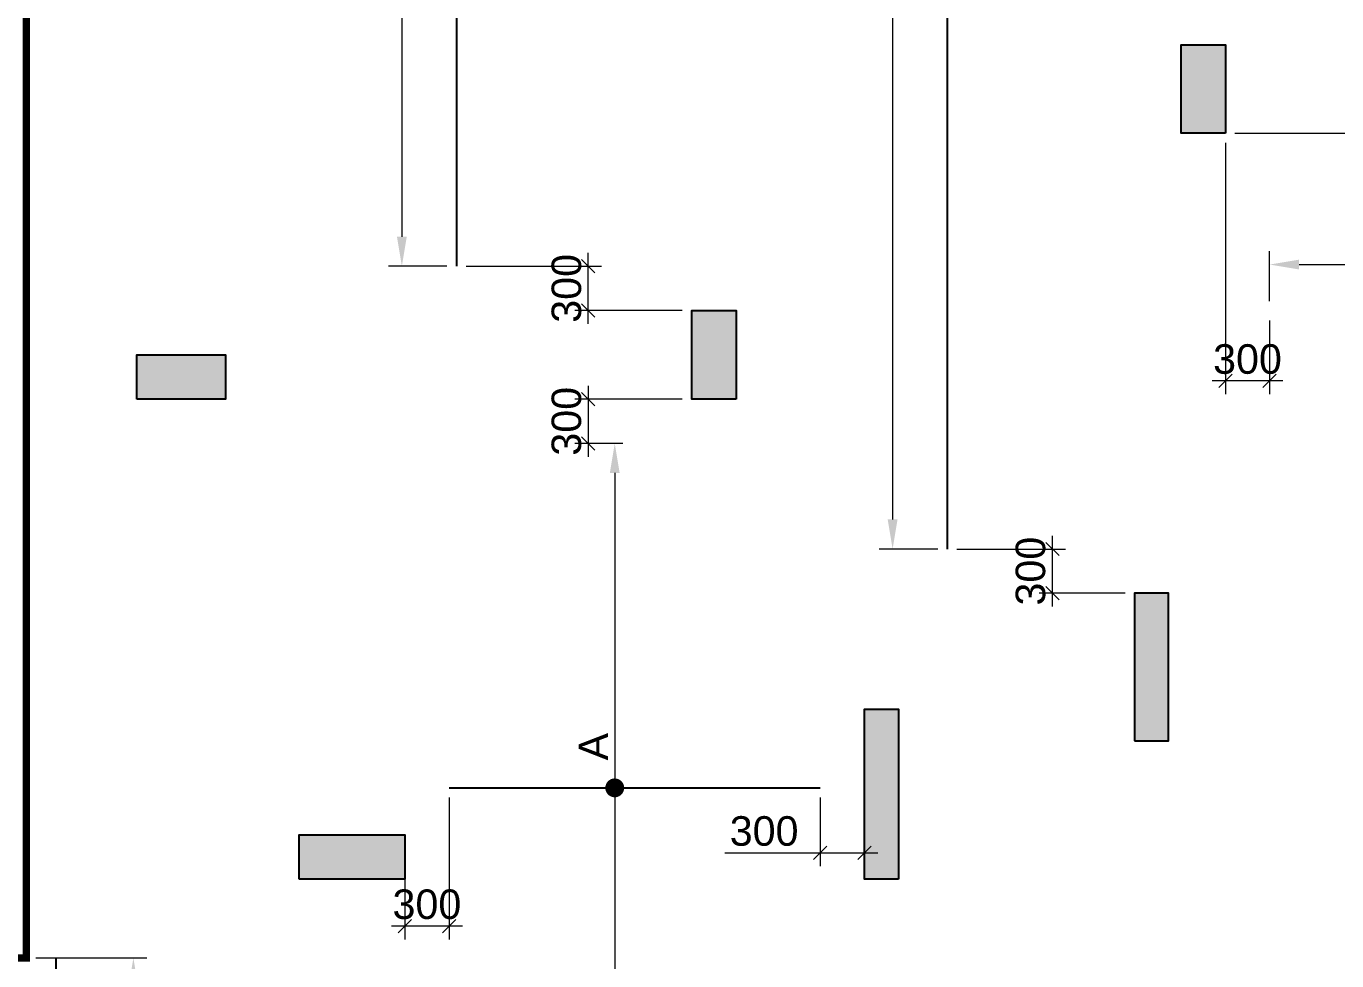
# Model space of a CAD drawing. Header units: millimetres. Extents: x 1123469 to 1883119, y -126924 to 196924.
# Drawn here: x 1711883 to 1720763, y 148154 to 154483 of the extents above; entities that cross this region are included whole.
import ezdxf

# ---------------------------------------------------------------- set-up
doc = ezdxf.new("R2010")
doc.units = ezdxf.units.MM
doc.header["$LTSCALE"] = 500
doc.header["$MEASUREMENT"] = 0
doc.header["$PDMODE"] = 34
doc.linetypes.add('CONTINOUS', pattern=[0])
doc.layers.get('Defpoints').update_dxf_attribs({"lineweight": 0})
for name, color, linetype in [('COL. DIM', 3, 'Continuous'), ('reinf.', 4, 'Continuous'), ('TOWER AREA COLUMN.', 6, 'Continuous')]:
    doc.layers.add(name, color=color, linetype=linetype)
for name, color, linetype, lineweight in [('CUT OUT', 1, 'Continuous', 13), ('dim-M', 1, 'Continuous', 15), ('FOOTING', 1, 'Continuous', 15), ('S - SUNK', 251, 'Continuous', 0), ('TOWER COL HATCH', 253, 'Continuous', 20)]:
    doc.layers.add(name, color=color, linetype=linetype, lineweight=lineweight)
doc.styles.add('3mm', font='arial.ttf')
doc.dimstyles.new('PARAMVEER', dxfattribs={"dimtxt": 200, "dimasz": 100, "dimexe": 0, "dimexo": 25, "dimgap": 10, "dimtad": 1, "dimdec": 0, "dimrnd": 5, "dimzin": 0, "dimdsep": 46, "dimtxsty": '3mm', "dimblk": 'OBLIQUE', "dimcen": 0.09, "dimdle": 75, "dimclrd": 1, "dimclre": 1, "dimclrt": 3, "dimadec": 0, "dimazin": 0, "dimtfac": 1, "dimtdec": 0, "dimtmove": 1, "dimatfit": 3, "dimfxl": 100, "dimtolj": 1, "dimtzin": 0, "dimlwd": 18, "dimlwe": 5, "dimarcsym": 0})

# ---------------------------------------------------------------- blocks, each defined once
blk = doc.blocks.new('3tgra')
at = {"layer": 'TOWER COL HATCH'}
h = blk.add_hatch(color=253, dxfattribs=at)
h.dxf.hatch_style = 1
h.paths.add_polyline_path([(1384105.6, 91191.6), (1383805.6, 91191.6), (1383805.6, 91791.6), (1384105.6, 91791.6)])
h = blk.add_hatch(color=253, dxfattribs=at)
h.dxf.hatch_style = 1
h.paths.add_polyline_path([(1380790.6, 89391.6), (1380490.6, 89391.6), (1380490.6, 89991.6), (1380790.6, 89991.6)])
h = blk.add_hatch(color=253, dxfattribs=at)
h.dxf.hatch_style = 1
h.paths.add_polyline_path([(1376730.6, 89391.6), (1376730.6, 89691.6), (1377330.6, 89691.6), (1377330.6, 89391.6)])
h = blk.add_hatch(color=253, dxfattribs=at)
h.dxf.hatch_style = 1
h.paths.add_polyline_path([(1383490.6, 87076.6), (1383720.6, 87076.6), (1383720.6, 88076.6), (1383490.6, 88076.6)])
h = blk.add_hatch(color=253, dxfattribs=at)
h.dxf.hatch_style = 1
h.paths.add_polyline_path([(1381890.6, 86141.6), (1381660.6, 86141.6), (1381660.6, 87291.6), (1381890.6, 87291.6)])
h = blk.add_hatch(color=253, dxfattribs=at)
h.dxf.hatch_style = 1
h.paths.add_polyline_path([(1377830.6, 86141.6), (1377830.6, 86441.6), (1378545.6, 86441.6), (1378545.6, 86141.6)])
at = {"layer": 'TOWER AREA COLUMN.', "color": 4}
for points in [[(1384105.6, 91191.6), (1383805.6, 91191.6), (1383805.6, 91791.6), (1384105.6, 91791.6)], [(1380790.6, 89391.6), (1380490.6, 89391.6), (1380490.6, 89991.6), (1380790.6, 89991.6)], [(1376730.6, 89391.6), (1376730.6, 89691.6), (1377330.6, 89691.6), (1377330.6, 89391.6)], [(1383490.6, 87076.6), (1383720.6, 87076.6), (1383720.6, 88076.6), (1383490.6, 88076.6)], [(1381890.6, 86141.6), (1381660.6, 86141.6), (1381660.6, 87291.6), (1381890.6, 87291.6)], [(1377830.6, 86141.6), (1377830.6, 86441.6), (1378545.6, 86441.6), (1378545.6, 86141.6)]]:
    blk.add_lwpolyline(points, close=True, dxfattribs=at)
blk = doc.blocks.new('*D2388')
at = {"layer": 'COL. DIM', "color": 1, "linetype": 'CONTINOUS', "lineweight": 5, "ltscale": 10, "transparency": 16777216}
for p, q in [((1714491.2, 158457.3), (1714338.5, 158457.3)), ((1714734.1, 152857.3), (1714338.5, 152857.3))]:
    blk.add_line(p, q, dxfattribs=at)
at = {"layer": 'COL. DIM', "color": 1, "lineweight": 18, "ltscale": 10, "transparency": 16777216}
blk.add_line((1714428.5, 158257.3), (1714428.5, 153057.3), dxfattribs=at)
at = {"layer": 'COL. DIM', "color": 1, "ltscale": 10, "transparency": 16777216}
for points in [[(1714395.2, 158257.3), (1714461.9, 158257.3), (1714428.5, 158457.3)], [(1714395.2, 153057.3), (1714461.9, 153057.3), (1714428.5, 152857.3)]]:
    blk.add_solid(points, dxfattribs=at)
at = {"layer": 'Defpoints', "color": 0, "ltscale": 10, "transparency": 16777216}
for p in [(1714556.2, 158457.3), (1714428.5, 152857.3), (1714799.1, 152857.3)]:
    blk.add_point(p, dxfattribs=at)
at = {"layer": 'COL. DIM', "color": 3, "ltscale": 10, "transparency": 16777216, "insert": (1714280.1, 157231), "char_height": 200, "attachment_point": 5, "rotation": 90, "style": '3mm'}
blk.add_mtext('\\A1;C', dxfattribs=at)
blk = doc.blocks.new('*D2391')
at = {"layer": 'COL. DIM', "color": 1, "linetype": 'CONTINOUS', "lineweight": 5, "ltscale": 10, "transparency": 16777216}
for p, q in [((1718059.1, 158457.3), (1717663.5, 158457.3)), ((1718059.1, 150942.3), (1717663.5, 150942.3))]:
    blk.add_line(p, q, dxfattribs=at)
at = {"layer": 'COL. DIM', "color": 1, "lineweight": 18, "ltscale": 10, "transparency": 16777216}
blk.add_line((1717753.5, 158257.3), (1717753.5, 151142.3), dxfattribs=at)
at = {"layer": 'COL. DIM', "color": 1, "ltscale": 10, "transparency": 16777216}
for points in [[(1717720.2, 158257.3), (1717786.9, 158257.3), (1717753.5, 158457.3)], [(1717720.2, 151142.3), (1717786.9, 151142.3), (1717753.5, 150942.3)]]:
    blk.add_solid(points, dxfattribs=at)
at = {"layer": 'Defpoints', "color": 0, "ltscale": 10, "transparency": 16777216}
for p in [(1718124.1, 158457.3), (1717753.5, 150942.3), (1718124.1, 150942.3)]:
    blk.add_point(p, dxfattribs=at)
at = {"layer": 'COL. DIM', "color": 3, "ltscale": 10, "transparency": 16777216, "insert": (1717606.8, 155550), "char_height": 200, "attachment_point": 5, "rotation": 90, "style": '3mm'}
blk.add_mtext('\\A1;J', dxfattribs=at)
blk = doc.blocks.new('_Oblique')
at = {"color": 0, "linetype": 'ByBlock', "lineweight": -2}
blk.add_line((-0.5, -0.5), (0.5, 0.5), dxfattribs=at)
blk = doc.blocks.new('*D2625')
at = {"layer": 'COL. DIM', "color": 1, "lineweight": 18, "ltscale": 10, "transparency": 16777216}
blk.add_line((1725455.6, 141997.5), (1725455.6, 141517.5), dxfattribs=at)
at = {"layer": 'COL. DIM', "color": 1, "linetype": 'CONTINOUS', "lineweight": 5, "ltscale": 10, "transparency": 16777216}
for p, q in [((1725012.2, 141907.5), (1725545.6, 141907.5)), ((1724393.3, 141607.5), (1725545.6, 141607.5))]:
    blk.add_line(p, q, dxfattribs=at)
at = {"layer": 'Defpoints', "color": 0, "ltscale": 10, "transparency": 16777216}
for p in [(1358872.1, 158914.1), (1431760.6, 158914.1), (1724947.2, 141907.5), (1724328.3, 141607.5), (1725455.6, 141607.5), (1442850.6, 126979.3)]:
    blk.add_point(p, dxfattribs=at)
at = {"layer": 'S - SUNK', "color": 1, "lineweight": 18, "ltscale": 10, "transparency": 16777216}
blk.add_line((1358872.1, 126904.3), (1358872.1, 158989.1), dxfattribs=at)
at = {"layer": 'S - SUNK', "color": 1, "lineweight": 5, "ltscale": 10, "transparency": 16777216}
for p, q in [((1358872.3, 158914.1), (1358872.1, 158914.1)), ((1358872.3, 126979.3), (1358872.1, 126979.3))]:
    blk.add_line(p, q, dxfattribs=at)
at = {"layer": 'COL. DIM', "color": 1, "lineweight": 18, "ltscale": 10, "transparency": 16777216, "xscale": 90, "yscale": 90, "zscale": 90}
for p, rotation in [((1725455.6, 141907.5), 90), ((1725455.6, 141607.5), 270)]:
    blk.add_blockref('_Oblique', p, dxfattribs=dict(at, rotation=rotation))
at = {"layer": 'S - SUNK', "color": 1, "lineweight": 18, "ltscale": 10, "transparency": 16777216, "xscale": 100, "yscale": 100, "zscale": 100}
for p, rotation in [((1358872.1, 158914.1), 90), ((1358872.1, 126979.3), 270)]:
    blk.add_blockref('_Oblique', p, dxfattribs=dict(at, rotation=rotation))
at = {"layer": 'COL. DIM', "color": 3, "ltscale": 10, "transparency": 16777216, "insert": (1725308.4, 141757.5), "char_height": 200, "attachment_point": 5, "rotation": 90, "style": '3mm'}
blk.add_mtext('\\A1;300', dxfattribs=at)
at = {"layer": 'S - SUNK', "color": 3, "ltscale": 10, "transparency": 16777216, "insert": (1358759.9, 142946.7), "char_height": 200, "attachment_point": 5, "rotation": 90, "style": '3mm'}
blk.add_mtext('\\A1;31935', dxfattribs=at)
blk = doc.blocks.new('*D2635')
at = {"layer": 'COL. DIM', "color": 1, "linetype": 'CONTINOUS', "lineweight": 5, "ltscale": 10, "transparency": 16777216}
for p, q in [((1711948.3, 148172.6), (1712699.6, 148172.6)), ((1712148.7, 145387.6), (1712699.6, 145387.6))]:
    blk.add_line(p, q, dxfattribs=at)
at = {"layer": 'COL. DIM', "color": 1, "lineweight": 18, "ltscale": 10, "transparency": 16777216}
blk.add_line((1712609.6, 147972.6), (1712609.6, 145587.6), dxfattribs=at)
at = {"layer": 'COL. DIM', "color": 1, "ltscale": 10, "transparency": 16777216}
for points in [[(1712576.3, 147972.6), (1712642.9, 147972.6), (1712609.6, 148172.6)], [(1712576.3, 145587.6), (1712642.9, 145587.6), (1712609.6, 145387.6)]]:
    blk.add_solid(points, dxfattribs=at)
at = {"layer": 'Defpoints', "color": 0, "ltscale": 10, "transparency": 16777216}
for p in [(1711883.3, 148172.6), (1712083.7, 145387.6), (1712609.6, 145387.6), (1764003.3, 140447.5), (1763818.7, 137462.3), (1764003.3, 137462.3)]:
    blk.add_point(p, dxfattribs=at)
at = {"layer": 'S - SUNK', "color": 1, "lineweight": 18, "ltscale": 10, "transparency": 16777216}
blk.add_line((1763818.7, 140522.5), (1763818.7, 137387.3), dxfattribs=at)
at = {"layer": 'S - SUNK', "color": 1, "lineweight": 5, "ltscale": 10, "transparency": 16777216}
for p, q in [((1763818.9, 140447.5), (1763818.7, 140447.5)), ((1763818.9, 137462.3), (1763818.7, 137462.3))]:
    blk.add_line(p, q, dxfattribs=at)
at = {"layer": 'S - SUNK', "color": 1, "lineweight": 18, "ltscale": 10, "transparency": 16777216, "xscale": 100, "yscale": 100, "zscale": 100}
for p, rotation in [((1763818.7, 140447.5), 90), ((1763818.7, 137462.3), 270)]:
    blk.add_blockref('_Oblique', p, dxfattribs=dict(at, rotation=rotation))
at = {"layer": 'COL. DIM', "color": 3, "ltscale": 10, "transparency": 16777216, "insert": (1712461.2, 147227.1), "char_height": 200, "attachment_point": 5, "rotation": 90, "style": '3mm'}
blk.add_mtext('\\A1;C', dxfattribs=at)
at = {"layer": 'S - SUNK', "color": 3, "ltscale": 10, "transparency": 16777216, "insert": (1763706.6, 138954.9), "char_height": 200, "attachment_point": 5, "rotation": 90, "style": '3mm'}
blk.add_mtext('\\A1;2985', dxfattribs=at)
blk = doc.blocks.new('*D2653')
at = {"layer": 'COL. DIM', "color": 1, "linetype": 'CONTINOUS', "lineweight": 5, "ltscale": 10, "transparency": 16777216}
for p, q in [((1714748.3, 149259.7), (1714748.3, 148298.3)), ((1714448.3, 148942.3), (1714448.3, 148298.3))]:
    blk.add_line(p, q, dxfattribs=at)
at = {"layer": 'COL. DIM', "color": 1, "lineweight": 18, "ltscale": 10, "transparency": 16777216}
blk.add_line((1714838.3, 148388.3), (1714358.3, 148388.3), dxfattribs=at)
at = {"layer": 'Defpoints', "color": 0, "ltscale": 10, "transparency": 16777216}
for p in [(1714748.3, 149324.7), (1714448.3, 149007.3), (1714448.3, 148388.3)]:
    blk.add_point(p, dxfattribs=at)
at = {"layer": 'COL. DIM', "color": 1, "lineweight": 18, "ltscale": 10, "transparency": 16777216, "xscale": 90, "yscale": 90, "zscale": 90, "rotation": 180}
blk.add_blockref('_Oblique', (1714448.3, 148388.3), dxfattribs=at)
at = {"layer": 'COL. DIM', "color": 1, "lineweight": 18, "ltscale": 10, "transparency": 16777216, "xscale": 90, "yscale": 90, "zscale": 90}
blk.add_blockref('_Oblique', (1714748.3, 148388.3), dxfattribs=at)
at = {"layer": 'COL. DIM', "color": 3, "ltscale": 10, "transparency": 16777216, "insert": (1714598.3, 148535.4), "char_height": 200, "attachment_point": 5, "style": '3mm'}
blk.add_mtext('\\A1;300', dxfattribs=at)
blk = doc.blocks.new('*D2654')
at = {"layer": 'COL. DIM', "color": 1, "linetype": 'CONTINOUS', "lineweight": 5, "ltscale": 10, "transparency": 16777216}
for p, q in [((1715925.2, 151657.3), (1715780.9, 151657.3)), ((1715745.2, 147597.3), (1715960.9, 147597.3))]:
    blk.add_line(p, q, dxfattribs=at)
at = {"layer": 'COL. DIM', "color": 1, "lineweight": 18, "ltscale": 10, "transparency": 16777216}
blk.add_line((1715870.9, 151457.3), (1715870.9, 147797.3), dxfattribs=at)
at = {"layer": 'COL. DIM', "color": 1, "ltscale": 10, "transparency": 16777216}
for points in [[(1715837.6, 151457.3), (1715904.3, 151457.3), (1715870.9, 151657.3)], [(1715837.6, 147797.3), (1715904.3, 147797.3), (1715870.9, 147597.3)]]:
    blk.add_solid(points, dxfattribs=at)
at = {"layer": 'Defpoints', "color": 0, "ltscale": 10, "transparency": 16777216}
for p in [(1715990.2, 151657.3), (1715680.2, 147597.3), (1715870.9, 147597.3)]:
    blk.add_point(p, dxfattribs=at)
at = {"layer": 'COL. DIM', "color": 3, "ltscale": 10, "transparency": 16777216, "insert": (1715725.9, 149603.6), "char_height": 200, "attachment_point": 5, "rotation": 90, "style": '3mm'}
blk.add_mtext('\\A1;A', dxfattribs=at)
blk = doc.blocks.new('*D2655')
at = {"layer": 'COL. DIM', "color": 1, "linetype": 'CONTINOUS', "lineweight": 5, "ltscale": 10, "transparency": 16777216}
for p, q in [((1717263.3, 149259.7), (1717263.3, 148794.2)), ((1717563.3, 148942.3), (1717563.3, 148794.2))]:
    blk.add_line(p, q, dxfattribs=at)
at = {"layer": 'COL. DIM', "color": 1, "lineweight": 18, "ltscale": 10, "transparency": 16777216}
for p, q in [((1716617.6, 148884.2), (1717263.3, 148884.2)), ((1717173.3, 148884.2), (1717653.3, 148884.2))]:
    blk.add_line(p, q, dxfattribs=at)
at = {"layer": 'Defpoints', "color": 0, "ltscale": 10, "transparency": 16777216}
for p in [(1717263.3, 149324.7), (1717563.3, 149007.3), (1717563.3, 148884.2)]:
    blk.add_point(p, dxfattribs=at)
at = {"layer": 'COL. DIM', "color": 1, "lineweight": 18, "ltscale": 10, "transparency": 16777216, "xscale": 90, "yscale": 90, "zscale": 90, "rotation": 180}
blk.add_blockref('_Oblique', (1717263.3, 148884.2), dxfattribs=at)
at = {"layer": 'COL. DIM', "color": 1, "lineweight": 18, "ltscale": 10, "transparency": 16777216, "xscale": 90, "yscale": 90, "zscale": 90}
blk.add_blockref('_Oblique', (1717563.3, 148884.2), dxfattribs=at)
at = {"layer": 'COL. DIM', "color": 3, "ltscale": 10, "transparency": 16777216, "insert": (1716883.1, 149031.4), "char_height": 200, "attachment_point": 5, "style": '3mm'}
blk.add_mtext('\\A1;300', dxfattribs=at)
blk = doc.blocks.new('*D2679')
at = {"layer": 'COL. DIM', "color": 1, "linetype": 'CONTINOUS', "lineweight": 5, "ltscale": 10, "transparency": 16777216}
for p, q in [((1720308.3, 152620), (1720308.3, 152958.6)), ((1723428.3, 152432.5), (1723428.3, 152958.6))]:
    blk.add_line(p, q, dxfattribs=at)
at = {"layer": 'COL. DIM', "color": 1, "lineweight": 18, "ltscale": 10, "transparency": 16777216}
blk.add_line((1720508.3, 152868.6), (1723228.3, 152868.6), dxfattribs=at)
at = {"layer": 'COL. DIM', "color": 1, "ltscale": 10, "transparency": 16777216}
for points in [[(1720508.3, 152901.9), (1720508.3, 152835.3), (1720308.3, 152868.6)], [(1723228.3, 152901.9), (1723228.3, 152835.3), (1723428.3, 152868.6)]]:
    blk.add_solid(points, dxfattribs=at)
at = {"layer": 'Defpoints', "color": 0, "ltscale": 10, "transparency": 16777216}
for p in [(1723428.3, 152868.6), (1720308.3, 152555), (1723428.3, 152367.5)]:
    blk.add_point(p, dxfattribs=at)
at = {"layer": 'COL. DIM', "color": 3, "ltscale": 10, "transparency": 16777216, "insert": (1722175.1, 153013.6), "char_height": 200, "attachment_point": 5, "style": '3mm'}
blk.add_mtext('\\A1;A', dxfattribs=at)
blk = doc.blocks.new('*D2505')
at = {"layer": 'COL. DIM', "color": 1, "lineweight": 18, "ltscale": 10, "transparency": 16777216}
blk.add_line((1715691.6, 152047.3), (1715691.6, 151567.3), dxfattribs=at)
at = {"layer": 'COL. DIM', "color": 1, "linetype": 'CONTINOUS', "lineweight": 5, "ltscale": 10, "transparency": 16777216}
for p, q in [((1716328.3, 151957.3), (1715601.6, 151957.3)), ((1715925.2, 151657.3), (1715601.6, 151657.3))]:
    blk.add_line(p, q, dxfattribs=at)
at = {"layer": 'Defpoints', "color": 0, "ltscale": 10, "transparency": 16777216}
for p in [(1716393.3, 151957.3), (1715691.6, 151657.3), (1715990.2, 151657.3)]:
    blk.add_point(p, dxfattribs=at)
at = {"layer": 'COL. DIM', "color": 1, "lineweight": 18, "ltscale": 10, "transparency": 16777216, "xscale": 90, "yscale": 90, "zscale": 90}
for p, rotation in [((1715691.6, 151957.3), 90), ((1715691.6, 151657.3), 270)]:
    blk.add_blockref('_Oblique', p, dxfattribs=dict(at, rotation=rotation))
at = {"layer": 'COL. DIM', "color": 3, "ltscale": 10, "transparency": 16777216, "insert": (1715544.4, 151807.3), "char_height": 200, "attachment_point": 5, "rotation": 90, "style": '3mm'}
blk.add_mtext('\\A1;300', dxfattribs=at)
blk = doc.blocks.new('*D2506')
at = {"layer": 'COL. DIM', "color": 1, "lineweight": 18, "ltscale": 10, "transparency": 16777216}
blk.add_line((1715691.6, 152467.3), (1715691.6, 152947.3), dxfattribs=at)
at = {"layer": 'COL. DIM', "color": 1, "linetype": 'CONTINOUS', "lineweight": 5, "ltscale": 10, "transparency": 16777216}
for p, q in [((1714864.1, 152857.3), (1715781.6, 152857.3)), ((1716328.3, 152557.3), (1715601.6, 152557.3))]:
    blk.add_line(p, q, dxfattribs=at)
at = {"layer": 'Defpoints', "color": 0, "ltscale": 10, "transparency": 16777216}
for p in [(1714799.1, 152857.3), (1715691.6, 152857.3), (1716393.3, 152557.3)]:
    blk.add_point(p, dxfattribs=at)
at = {"layer": 'COL. DIM', "color": 1, "lineweight": 18, "ltscale": 10, "transparency": 16777216, "xscale": 90, "yscale": 90, "zscale": 90}
for p, rotation in [((1715691.6, 152857.3), 90), ((1715691.6, 152557.3), 270)]:
    blk.add_blockref('_Oblique', p, dxfattribs=dict(at, rotation=rotation))
at = {"layer": 'COL. DIM', "color": 3, "ltscale": 10, "transparency": 16777216, "insert": (1715544.4, 152707.3), "char_height": 200, "attachment_point": 5, "rotation": 90, "style": '3mm'}
blk.add_mtext('\\A1;300', dxfattribs=at)
blk = doc.blocks.new('*D2508')
at = {"layer": 'COL. DIM', "color": 1, "lineweight": 18, "ltscale": 10, "transparency": 16777216}
blk.add_line((1718836.2, 150552.3), (1718836.2, 151032.3), dxfattribs=at)
at = {"layer": 'COL. DIM', "color": 1, "linetype": 'CONTINOUS', "lineweight": 5, "ltscale": 10, "transparency": 16777216}
for p, q in [((1718189.1, 150942.3), (1718926.2, 150942.3)), ((1719328.3, 150642.3), (1718746.2, 150642.3))]:
    blk.add_line(p, q, dxfattribs=at)
at = {"layer": 'Defpoints', "color": 0, "ltscale": 10, "transparency": 16777216}
for p in [(1718124.1, 150942.3), (1718836.2, 150942.3), (1719393.3, 150642.3)]:
    blk.add_point(p, dxfattribs=at)
at = {"layer": 'COL. DIM', "color": 1, "lineweight": 18, "ltscale": 10, "transparency": 16777216, "xscale": 90, "yscale": 90, "zscale": 90}
for p, rotation in [((1718836.2, 150942.3), 90), ((1718836.2, 150642.3), 270)]:
    blk.add_blockref('_Oblique', p, dxfattribs=dict(at, rotation=rotation))
at = {"layer": 'COL. DIM', "color": 3, "ltscale": 10, "transparency": 16777216, "insert": (1718689, 150792.3), "char_height": 200, "attachment_point": 5, "rotation": 90, "style": '3mm'}
blk.add_mtext('\\A1;300', dxfattribs=at)
blk = doc.blocks.new('*D2510')
at = {"layer": 'COL. DIM', "color": 1, "lineweight": 18, "ltscale": 10, "transparency": 16777216}
blk.add_line((1721559.7, 153367.3), (1721559.7, 153847.3), dxfattribs=at)
at = {"layer": 'COL. DIM', "color": 1, "linetype": 'CONTINOUS', "lineweight": 5, "ltscale": 10, "transparency": 16777216}
for p, q in [((1720073.3, 153757.3), (1721649.7, 153757.3)), ((1721823.8, 153457.3), (1721469.7, 153457.3))]:
    blk.add_line(p, q, dxfattribs=at)
at = {"layer": 'Defpoints', "color": 0, "ltscale": 10, "transparency": 16777216}
for p in [(1720008.3, 153757.3), (1721559.7, 153757.3), (1721888.8, 153457.3)]:
    blk.add_point(p, dxfattribs=at)
at = {"layer": 'COL. DIM', "color": 1, "lineweight": 18, "ltscale": 10, "transparency": 16777216, "xscale": 90, "yscale": 90, "zscale": 90}
for p, rotation in [((1721559.7, 153757.3), 90), ((1721559.7, 153457.3), 270)]:
    blk.add_blockref('_Oblique', p, dxfattribs=dict(at, rotation=rotation))
at = {"layer": 'COL. DIM', "color": 3, "ltscale": 10, "transparency": 16777216, "insert": (1721412.6, 153607.3), "char_height": 200, "attachment_point": 5, "rotation": 90, "style": '3mm'}
blk.add_mtext('\\A1;300', dxfattribs=at)
blk = doc.blocks.new('*D2511')
at = {"layer": 'COL. DIM', "color": 1, "linetype": 'CONTINOUS', "lineweight": 5, "ltscale": 10, "transparency": 16777216}
for p, q in [((1720008.3, 153692.3), (1720008.3, 151990.3)), ((1720308.3, 152490), (1720308.3, 151990.3))]:
    blk.add_line(p, q, dxfattribs=at)
at = {"layer": 'COL. DIM', "color": 1, "lineweight": 18, "ltscale": 10, "transparency": 16777216}
blk.add_line((1720398.3, 152080.3), (1719918.3, 152080.3), dxfattribs=at)
at = {"layer": 'Defpoints', "color": 0, "ltscale": 10, "transparency": 16777216}
for p in [(1720008.3, 153757.3), (1720308.3, 152555), (1720008.3, 152080.3)]:
    blk.add_point(p, dxfattribs=at)
at = {"layer": 'COL. DIM', "color": 1, "lineweight": 18, "ltscale": 10, "transparency": 16777216, "xscale": 90, "yscale": 90, "zscale": 90, "rotation": 180}
blk.add_blockref('_Oblique', (1720008.3, 152080.3), dxfattribs=at)
at = {"layer": 'COL. DIM', "color": 1, "lineweight": 18, "ltscale": 10, "transparency": 16777216, "xscale": 90, "yscale": 90, "zscale": 90}
blk.add_blockref('_Oblique', (1720308.3, 152080.3), dxfattribs=at)
at = {"layer": 'COL. DIM', "color": 3, "ltscale": 10, "transparency": 16777216, "insert": (1720158.3, 152227.5), "char_height": 200, "attachment_point": 5, "style": '3mm'}
blk.add_mtext('\\A1;300', dxfattribs=at)
blk = doc.blocks.new('*D3556')
at = {"layer": 'COL. DIM', "color": 1, "lineweight": 18, "ltscale": 10, "transparency": 16777216}
blk.add_line((1817173.9, 134747.8), (1817173.9, 133597.8), dxfattribs=at)
at = {"layer": 'COL. DIM', "color": 1, "linetype": 'CONTINOUS', "lineweight": 5, "ltscale": 10, "transparency": 16777216}
for p, q in [((1817863.7, 134657.8), (1817083.9, 134657.8)), ((1816402.2, 133687.8), (1817263.9, 133687.8))]:
    blk.add_line(p, q, dxfattribs=at)
at = {"layer": 'Defpoints', "color": 0, "ltscale": 10, "transparency": 16777216}
for p in [(1417087.7, 156599.2), (1417240.6, 156599.2), (1417240.6, 155194.2), (1817928.7, 134657.8), (1816337.2, 133687.8), (1817173.9, 133687.8)]:
    blk.add_point(p, dxfattribs=at)
at = {"layer": 'S - SUNK', "color": 1, "lineweight": 18, "ltscale": 10, "transparency": 16777216}
blk.add_line((1417087.7, 155119.2), (1417087.7, 156674.2), dxfattribs=at)
at = {"layer": 'S - SUNK', "color": 1, "lineweight": 5, "ltscale": 10, "transparency": 16777216}
for p, q in [((1417087.8, 156599.2), (1417087.7, 156599.2)), ((1417087.8, 155194.2), (1417087.7, 155194.2))]:
    blk.add_line(p, q, dxfattribs=at)
at = {"layer": 'COL. DIM', "color": 1, "lineweight": 18, "ltscale": 10, "transparency": 16777216, "xscale": 90, "yscale": 90, "zscale": 90}
for p, rotation in [((1817173.9, 134657.8), 90), ((1817173.9, 133687.8), 270)]:
    blk.add_blockref('_Oblique', p, dxfattribs=dict(at, rotation=rotation))
at = {"layer": 'S - SUNK', "color": 1, "lineweight": 18, "ltscale": 10, "transparency": 16777216, "xscale": 100, "yscale": 100, "zscale": 100}
for p, rotation in [((1417087.7, 156599.2), 90), ((1417087.7, 155194.2), 270)]:
    blk.add_blockref('_Oblique', p, dxfattribs=dict(at, rotation=rotation))
at = {"layer": 'COL. DIM', "color": 3, "ltscale": 10, "transparency": 16777216, "insert": (1817026.8, 134172.8), "char_height": 200, "attachment_point": 5, "rotation": 90, "style": '3mm'}
blk.add_mtext('\\A1;970', dxfattribs=at)
at = {"layer": 'S - SUNK', "color": 3, "ltscale": 10, "transparency": 16777216, "insert": (1416975.6, 155896.7), "char_height": 200, "attachment_point": 5, "rotation": 90, "style": '3mm'}
blk.add_mtext('\\A1;1405', dxfattribs=at)

msp = doc.modelspace()

# ---------------------------------------------------------------- linework, layer by layer
at = {"layer": 'dim-M', "color": 4, "ltscale": 10, "const_width": 63.8}
msp.add_lwpolyline([(1715839, 149324.7, 1), (1715902.8, 149324.7, 1)], format="xyb", close=True, dxfattribs=at)
at = {"layer": 'FOOTING', "color": 3, "ltscale": 10, "const_width": 50}
msp.add_lwpolyline([(1752863.3, 138937.5), (1726683.3, 138937.5), (1726683.3, 126522.5), (1718128.3, 126522.5), (1718128.3, 126007.5), (1709348.3, 126007.5), (1709348.3, 126522.5), (1700793.3, 126522.5), (1700793.3, 148172.6), (1711883.3, 148172.6), (1711883.3, 158457.3), (1720758.3, 158457.3), (1720758.3, 156957.3), (1724708.3, 156957.3), (1724708.3, 156142.5), (1726403.3, 156142.5), (1726403.3, 154737.5), (1753143.3, 154737.5)], dxfattribs=at)
at = {"layer": 'reinf.', "color": 4, "ltscale": 1.4}
for p, q in [((1718124.1, 157107.3), (1718124.1, 150942.3)), ((1714799.1, 156807.3), (1714799.1, 152857.3)), ((1714748.3, 149324.7), (1717263.3, 149324.7))]:
    msp.add_line(p, q, dxfattribs=at)
at = {"layer": 'reinf.', "color": 4, "ltscale": 10}
msp.add_line((1712083.7, 148172.6), (1712083.7, 145387.6), dxfattribs=at)

# ---------------------------------------------------------------- block references
at = {"layer": 'CUT OUT', "color": 4}
msp.add_blockref('3tgra', (335902.6, 62565.7), dxfattribs=at)

# ---------------------------------------------------------------- dimensions: what is measured, and where the dimension line sits
at = {"layer": 'COL. DIM', "color": 6, "ltscale": 10}
for base, p1, p2, angle, picture, middle in [((1725455.6, 141607.5), (1724947.2, 141907.5), (1724328.3, 141607.5), 90, '*D2625', (1725455.6, 141757.5)), ((1721559.7, 153757.3), (1721888.8, 153457.3), (1720008.3, 153757.3), 270, '*D2510', (1721559.7, 153607.3)), ((1720008.3, 152080.3), (1720308.3, 152555), (1720008.3, 153757.3), 180, '*D2511', (1720158.3, 152080.3)), ((1715691.6, 152857.3), (1716393.3, 152557.3), (1714799.1, 152857.3), 270, '*D2506', (1715691.6, 152707.3)), ((1715691.6, 151657.3), (1716393.3, 151957.3), (1715990.2, 151657.3), 90, '*D2505', (1715691.6, 151807.3)), ((1718836.2, 150942.3), (1719393.3, 150642.3), (1718124.1, 150942.3), 270, '*D2508', (1718836.2, 150792.3)), ((1714448.3, 148388.3), (1714748.3, 149324.7), (1714448.3, 149007.3), 180, '*D2653', (1714598.3, 148388.3))]:
    dim = msp.add_linear_dim(base=base, p1=p1, p2=p2, angle=angle, dimstyle='PARAMVEER', override={"dimasz": 90, "dimexe": 90, "dimexo": 65, "dimgap": 45, "dimpost": '\\X', "dimdle": 90, "dimfxl": 0.18, "dimarcsym": 1}, dxfattribs=at)
    dim.commit()
    dim.dimension.update_dxf_attribs({"geometry": picture, "text_midpoint": middle, "dimtype": 160})
for base, p1, p2, text, picture, middle in [((1714428.5, 152857.3), (1714556.2, 158457.3), (1714799.1, 152857.3), 'C', '*D2388', (1714428.5, 157231)), ((1717753.5, 150942.3), (1718124.1, 158457.3), (1718124.1, 150942.3), 'J', '*D2391', (1717753.5, 155550)), ((1715870.9, 147597.3), (1715990.2, 151657.3), (1715680.2, 147597.3), 'A', '*D2654', (1715870.9, 149603.6)), ((1712609.6, 145387.6), (1711883.3, 148172.6), (1712083.7, 145387.6), 'C', '*D2635', (1712609.6, 147227.1))]:
    dim = msp.add_linear_dim(base=base, p1=p1, p2=p2, angle=90, text=text, dimstyle='PARAMVEER', override={"dimasz": 200, "dimexe": 90, "dimexo": 65, "dimgap": 45, "dimpost": '\\X', "dimsah": 1, "dimdle": 90, "dimfxl": 0.18, "dimarcsym": 1}, dxfattribs=at)
    dim.commit()
    dim.dimension.update_dxf_attribs({"geometry": picture, "text_midpoint": middle, "dimtype": 160})
dim = msp.add_linear_dim(base=(1817173.9, 133687.8), p1=(1817928.7, 134657.8), p2=(1816337.2, 133687.8), angle=90, dimstyle='PARAMVEER', override={"dimasz": 90, "dimexe": 90, "dimexo": 65, "dimgap": 45, "dimpost": '\\X', "dimdle": 90, "dimfxl": 0.18, "dimarcsym": 1}, dxfattribs=at)
dim.commit()
dim.dimension.update_dxf_attribs({"geometry": '*D3556', "text_midpoint": (1817026.8, 134172.8)})
dim = msp.add_linear_dim(base=(1723428.3, 152868.6), p1=(1720308.3, 152555), p2=(1723428.3, 152367.5), text='A', dimstyle='PARAMVEER', override={"dimasz": 200, "dimexe": 90, "dimexo": 65, "dimgap": 45, "dimpost": '\\X', "dimsah": 1, "dimdle": 90, "dimfxl": 0.18, "dimarcsym": 1}, dxfattribs=at)
dim.commit()
dim.dimension.update_dxf_attribs({"geometry": '*D2679', "text_midpoint": (1722175.1, 152868.6), "dimtype": 160})
dim = msp.add_linear_dim(base=(1717563.3, 148884.2), p1=(1717263.3, 149324.7), p2=(1717563.3, 149007.3), dimstyle='PARAMVEER', override={"dimasz": 90, "dimexe": 90, "dimexo": 65, "dimgap": 45, "dimpost": '\\X', "dimdle": 90, "dimfxl": 0.18, "dimarcsym": 1}, dxfattribs=at)
dim.commit()
dim.dimension.update_dxf_attribs({"geometry": '*D2655', "text_midpoint": (1716883.1, 148728.9), "dimtype": 160})
at = {"layer": 'S - SUNK', "color": 4, "ltscale": 10}
for base, p1, p2, picture, middle in [((1358872.1, 158914.1), (1442850.6, 126979.3), (1431760.6, 158914.1), '*D2625', (1358759.9, 142946.7)), ((1417087.7, 156599.2), (1417240.6, 155194.2), (1417240.6, 156599.2), '*D3556', (1416975.6, 155896.7))]:
    dim = msp.add_linear_dim(base=base, p1=p1, p2=p2, angle=90, dimstyle='PARAMVEER', override={"dimpost": '\\X', "dimfxl": 0.15, "dimfxlon": 1, "dimarcsym": 1}, dxfattribs=at)
    dim.commit()
    dim.dimension.update_dxf_attribs({"geometry": picture, "text_midpoint": middle})
dim = msp.add_aligned_dim(p1=(1764003.3, 140447.5), p2=(1764003.3, 137462.3), distance=-184.6, dimstyle='PARAMVEER', override={"dimpost": '\\X', "dimfxl": 0.15, "dimfxlon": 1, "dimarcsym": 1}, dxfattribs=at)
dim.commit()
dim.dimension.update_dxf_attribs({"geometry": '*D2635', "text_midpoint": (1763706.6, 138954.9)})

doc.saveas('drawing.dxf')
